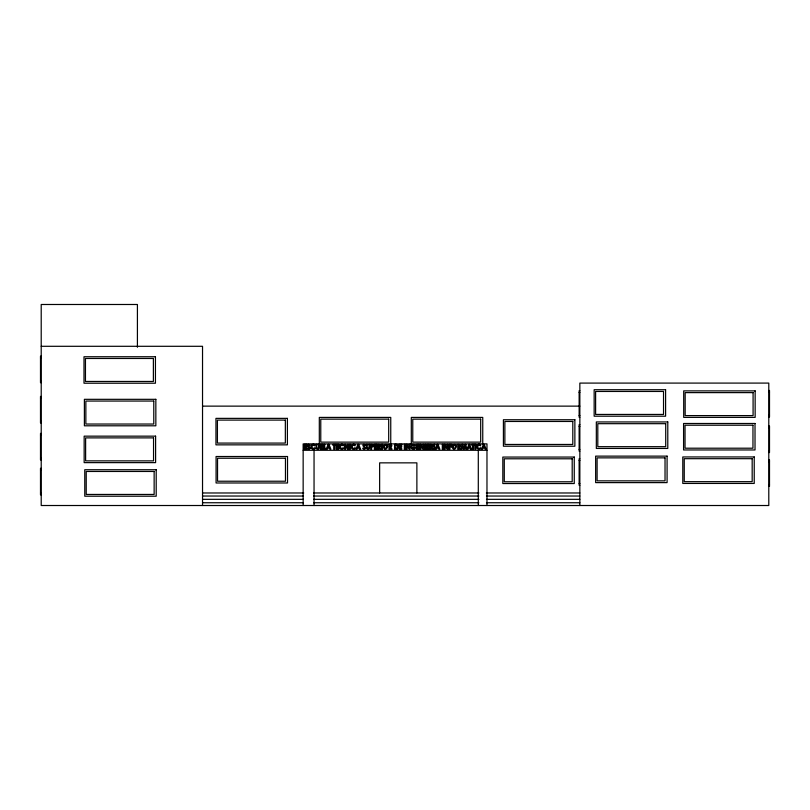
<?xml version="1.0" encoding="UTF-8"?>
<svg xmlns="http://www.w3.org/2000/svg" width="810" height="810" viewBox="0 0 810 810"><rect width="100%" height="100%" fill="white"/><g stroke="black" fill="none" stroke-linecap="round" stroke-linejoin="round"><path stroke-width="1.21" d="M397.609 448.618C399.553 446.583 397.163 443.414 394.561 444.447L394.561 449.145L397.609 448.618A1.772 1.772 0 0 1 396.414 449.125M313.035 444.346L311.567 445.044A2.268 2.268 0 0 0 310.939 446.128C310.108 448.7 313.784 450.411 315.404 448.365L314.796 447.727C311.131 450.816 311.131 442.766 314.796 445.865L314.989 444.872L313.035 444.346A2.693 2.693 0 0 1 314.493 444.568M341.466 444.346L339.998 445.044A2.268 2.268 0 0 0 339.37 446.128C338.539 448.7 342.215 450.411 343.835 448.365L343.227 447.727C339.562 450.816 339.562 442.766 343.227 445.865L343.42 444.872L341.466 444.346A2.693 2.693 0 0 1 342.924 444.568M353.251 444.346L351.783 445.044A2.268 2.268 0 0 0 351.165 446.128C350.325 448.7 354.01 450.411 355.62 448.365L355.013 447.727C351.348 450.816 351.348 442.766 355.013 445.865L355.215 444.872L353.251 444.346A2.693 2.693 0 0 1 354.709 444.568M478.771 444.346L477.303 445.044A2.268 2.268 0 0 0 476.675 446.128C475.834 448.7 479.52 450.411 481.14 448.365L480.533 447.727C476.857 450.816 476.867 442.766 480.533 445.865L480.725 444.872L478.771 444.346A2.693 2.693 0 0 1 480.229 444.568M41.209 346.295L202.53 346.295L202.53 505.511M41.209 356.177L40.5 356.177L40.5 382.664L41.209 382.664M40.5 357.909L41.209 357.909M40.5 380.892L41.209 380.892M768.791 390.491L769.5 390.491L769.5 416.968L768.791 416.968M579.849 390.744L579.14 390.744L579.14 417.231L579.849 417.231M768.791 392.222L769.5 392.222M579.14 392.475L579.849 392.475M41.209 396.454L40.5 396.454L40.5 422.931L41.209 422.931M40.5 398.186L41.209 398.186M202.53 406.134L579.849 406.134M768.791 415.206L769.5 415.206M579.14 415.469L579.849 415.469M40.5 421.17L41.209 421.17M579.849 424.653L579.14 424.653L579.14 451.14L579.849 451.14M768.791 426.05L769.5 426.05L769.5 452.537L768.791 452.537M579.14 426.384L579.849 426.384M768.791 427.781L769.5 427.781M41.209 433.431L40.5 433.431L40.5 459.918L41.209 459.918M40.5 435.162L41.209 435.162M579.14 449.368L579.849 449.368M303.153 450.279L486.972 450.279M768.791 450.765L769.5 450.765M40.5 458.146L41.209 458.146M579.849 458.784L579.14 458.784L579.14 485.261L579.849 485.261M768.791 459.867L769.5 459.867L769.5 486.354L768.791 486.354M579.14 460.505L579.849 460.505M768.791 461.599L769.5 461.599M41.209 468.342L40.5 468.342L40.5 494.819L41.209 494.819M40.5 470.063L41.209 470.063M579.14 483.499L579.849 483.499M768.791 484.582L769.5 484.582M202.53 492.976L303.73 492.976M313.581 492.976L478.892 492.976M486.354 492.976L579.849 492.976M40.5 493.057L41.209 493.057M202.53 496.034L303.487 496.034M313.581 496.034L478.892 496.034M486.466 496.034L579.849 496.034M202.53 499.335L303.487 499.335M313.581 499.335L478.892 499.335M486.466 499.335L579.849 499.335M202.53 502.747L303.487 502.747M313.581 502.747L478.892 502.747M486.466 502.747L579.849 502.747M579.849 505.511L579.849 383.089L768.791 383.089L768.791 505.511L41.209 505.511L41.209 304.489L137.416 304.489L137.416 347.267M486.972 505.511L486.972 443.89L303.153 443.89L303.153 505.511M482.75 443.89L482.75 417.413L411.308 417.413L411.308 443.89M478.295 450.279L478.295 505.511M416.877 492.976L416.877 462.854L379.637 462.854L379.637 492.976M390.754 443.89L390.754 417.413L319.312 417.413L319.312 443.89M314.047 450.279L314.047 505.511M397.791 445.257A2.43 2.43 0 0 1 398.206 446.148M319.363 447.252L318.968 448.77A1.417 1.417 0 0 1 318.138 449.236L316.882 449.034L316.214 447.97L316.173 444.447L317.075 444.447C315.424 449.621 320.092 449.469 318.462 444.447L319.363 444.447L319.363 447.252M369.664 447.252L369.279 448.77A1.417 1.417 0 0 1 368.439 449.236L367.183 449.034L366.525 447.97L366.484 444.447L367.375 444.447C365.725 449.621 370.403 449.469 368.773 444.447L369.664 444.447L369.664 447.252M383.201 446.462C385.023 454.511 391.797 442.361 384.142 444.832A2.41 2.41 0 0 0 383.201 446.462M451.98 446.462C453.802 454.511 460.576 442.361 452.922 444.832A2.41 2.41 0 0 0 451.98 446.462M384.112 446.472C386.34 452.496 388.476 441.875 384.112 446.472M452.891 446.472C455.119 452.496 457.255 441.875 452.891 446.472M410.893 446.32L411.369 448.325A2.298 2.298 0 0 0 412.098 448.953L414.042 449.196A2.106 2.106 0 0 0 415.054 448.618L415.56 447.849A2.268 2.268 0 0 0 415.743 446.958L413.373 446.766L413.373 447.606L414.73 447.606C412.897 450.471 409.981 445.328 413.383 445.206A1.792 1.792 0 0 1 414.467 445.561L415.408 445.206L412.817 444.376L410.893 446.32M310.24 447.93L309.38 449.175L307.921 449.024L307.284 448.244L309.359 447.97L307.557 445.854A1.114 1.114 0 0 1 307.598 445.065L307.871 444.68A1.255 1.255 0 0 1 308.529 444.346L310.159 445.085L308.377 445.49L310.24 447.93M365.654 447.93L364.794 449.175L363.336 449.024L362.698 448.244L364.773 447.97L362.971 445.854A1.114 1.114 0 0 1 363.012 445.065L363.295 444.68A1.255 1.255 0 0 1 363.953 444.346L365.573 445.085L363.801 445.49L365.654 447.93M397.386 446.837L396.758 448.132L395.442 448.274C393.619 445.399 397.183 444.204 397.386 446.837M372.63 445.804C371.527 447.505 371.405 444.082 372.63 445.804M380.639 445.814L379.748 447.059L380.862 449.145L379.88 449.145L378.817 447.16L378.736 449.145L377.845 449.145L377.845 444.447L379.9 444.579L380.639 445.814M391.777 445.814L390.886 447.059L392 449.145L391.017 449.145L389.954 447.16L389.873 449.145L388.982 449.145L388.982 444.447L391.038 444.579L391.777 445.814M432.915 445.814L432.024 447.059L433.137 449.145L432.155 449.145L431.102 447.16L431.011 449.145L430.12 449.145L430.12 444.447L432.175 444.579L432.915 445.814M460.556 445.814L459.665 447.059L460.779 449.145L459.796 449.145L458.743 447.16L458.652 449.145L457.761 449.145L457.761 444.447L459.817 444.579L460.556 445.814M373.501 445.814L372.934 446.907L371.598 447.16L371.598 449.145L370.707 449.145L370.707 444.447L372.762 444.589L373.501 445.814M461.953 444.447L461.143 449.145L462.014 449.145L462.53 446.178L463.522 449.145L464.312 449.145L465.315 446.178L465.821 449.145L466.681 449.145L465.892 444.447L465.021 444.447L463.917 447.727L462.834 444.447L461.953 444.447M379.768 445.794C378.574 447.515 378.634 444.093 379.768 445.794M390.906 445.794C389.711 447.515 389.772 444.093 390.906 445.794M432.044 445.794C430.849 447.515 430.91 444.093 432.044 445.794M459.685 445.794C458.49 447.515 458.551 444.093 459.685 445.794M328.121 444.447L326.308 449.145L327.24 449.145L327.625 448.183L329.538 448.183L329.913 449.145L330.844 449.145L329.032 444.447L328.121 444.447M357.858 444.447L356.046 449.145L356.977 449.145L357.362 448.183L359.275 448.183L359.65 449.145L360.582 449.145L358.769 444.447L357.858 444.447M437.127 444.447L435.314 449.145L436.246 449.145L436.63 448.183L438.544 448.183L438.919 449.145L439.85 449.145L438.038 444.447L437.127 444.447M468.838 444.447L467.016 449.145L467.947 449.145L468.332 448.183L470.256 448.183L470.62 449.145L471.552 449.145L469.739 444.447L468.838 444.447M483.378 444.447L481.555 449.145L482.487 449.145L482.871 448.183L484.795 448.183L485.16 449.145L486.091 449.145L484.279 444.447L483.378 444.447M328.587 445.692L327.949 447.302L329.214 447.302L328.587 445.692M358.324 445.692L357.686 447.302L358.951 447.302L358.324 445.692M437.592 445.692L436.954 447.302L438.22 447.302L437.592 445.692M469.294 445.692L468.666 447.302L469.921 447.302L469.294 445.692M483.833 445.692L483.205 447.302L484.461 447.302L483.833 445.692M155.439 356.744L83.997 356.744L83.997 383.221L155.439 383.221L155.439 356.744M153.384 358.476L85.455 358.476L85.455 381.459L153.384 381.459L153.384 358.476M665.597 389.721L594.155 389.721L594.155 416.198L665.597 416.198L665.597 389.721M755.153 390.886L683.701 390.886L683.701 417.373L755.153 417.373L755.153 390.886M663.532 391.453L595.613 391.453L595.613 414.436L663.532 414.436L663.532 391.453M753.087 392.617L685.169 392.617L685.169 415.601L753.087 415.601L753.087 392.617M155.844 399.32L84.392 399.32L84.392 425.797L155.844 425.797L155.844 399.32M153.778 401.051L85.86 401.051L85.86 424.035L153.778 424.035L153.778 401.051M287.398 418.365L215.956 418.365L215.956 444.852L287.398 444.852L287.398 418.365M388.689 419.145L320.77 419.145L320.77 442.128L388.689 442.128L388.689 419.145M480.684 419.145L412.766 419.145L412.766 442.128L480.684 442.128L480.684 419.145M574.867 419.742L503.415 419.742L503.415 446.219L574.867 446.219L574.867 419.742M285.343 420.096L217.414 420.096L217.414 443.08L285.343 443.08L285.343 420.096M572.802 421.463L504.873 421.463L504.873 444.457L572.802 444.457L572.802 421.463M667.784 421.949L596.332 421.949L596.332 448.436L667.784 448.436L667.784 421.949M755.021 423.488L683.579 423.488L683.579 449.965L755.021 449.965L755.021 423.488M665.719 423.681L597.8 423.681L597.8 446.675L665.719 446.675L665.719 423.681M752.956 425.22L685.037 425.22L685.037 448.203L752.956 448.203L752.956 425.22M155.601 436.155L84.159 436.155L84.159 462.632L155.601 462.632L155.601 436.155M153.546 437.886L85.617 437.886L85.617 460.87L153.546 460.87L153.546 437.886M306.848 444.447L304.287 444.447L304.287 449.145L306.848 449.145L306.848 448.274L305.178 448.274L305.178 447.029L306.848 447.029L306.848 446.168L305.178 446.168L305.178 445.318L306.848 445.318L306.848 444.447M322.967 444.447L320.406 444.447L320.406 449.145L322.967 449.145L322.967 448.274L321.286 448.274L321.286 447.029L322.967 447.029L322.967 446.168L321.286 446.168L321.286 445.318L322.967 445.318L322.967 444.447M324.699 444.447L323.808 444.447L323.808 449.145L326.005 449.145L326.005 448.294L324.699 448.294L324.699 444.447M335.502 444.447L332.9 444.447L332.9 445.328L333.74 445.328L333.74 449.145L334.651 449.145L334.651 445.328L335.502 445.328L335.502 444.447M338.691 444.447L336.12 444.447L336.12 449.145L338.691 449.145L338.691 448.274L337.011 448.274L337.011 447.029L338.691 447.029L338.691 446.168L337.011 446.168L337.011 445.318L338.691 445.318L338.691 444.447M345.495 444.447L344.635 444.447L344.635 449.145L345.536 449.145L345.536 446.067L347.551 449.145L348.411 449.145L348.411 444.447L347.51 444.447L347.51 447.545L345.495 444.447M350.305 444.447L349.414 444.447L349.414 449.145L350.305 449.145L350.305 444.447M376.944 444.447L374.382 444.447L374.382 449.145L376.944 449.145L376.944 448.274L375.273 448.274L375.273 447.029L376.944 447.029L376.944 446.168L375.273 446.168L375.273 445.318L376.944 445.318L376.944 444.447M382.411 444.447L381.52 444.447L381.52 449.145L382.411 449.145L382.411 444.447M401.709 444.447L399.148 444.447L399.148 449.145L401.709 449.145L401.709 448.274L400.039 448.274L400.039 447.029L401.709 447.029L401.709 446.168L400.039 446.168L400.039 445.318L401.709 445.318L401.709 444.447M405.202 444.447L404.322 444.447L404.322 449.145L405.202 449.145L405.202 444.447M407.076 444.447L406.215 444.447L406.215 449.145L407.116 449.145L407.116 446.067L409.121 449.145L409.992 449.145L409.992 444.447L409.091 444.447L409.091 447.545L407.076 444.447M419.134 444.447L416.563 444.447L416.563 449.145L419.134 449.145L419.134 448.274L417.454 448.274L417.454 447.029L419.134 447.029L419.134 446.168L417.454 446.168L417.454 445.318L419.134 445.318L419.134 444.447M420.835 444.447L419.975 444.447L419.975 449.145L420.866 449.145L420.866 446.067L422.881 449.145L423.741 449.145L423.741 444.447L422.85 444.447L422.85 447.545L420.835 444.447M425.645 444.447L424.754 444.447L424.754 449.145L425.645 449.145L425.645 444.447M429.219 444.447L426.657 444.447L426.657 449.145L429.219 449.145L429.219 448.274L427.548 448.274L427.548 447.029L429.219 447.029L429.219 446.168L427.548 446.168L427.548 445.318L429.219 445.318L429.219 444.447M434.686 444.447L433.796 444.447L433.796 449.145L434.686 449.145L434.686 444.447M443.202 444.447L442.311 444.447L442.311 449.145L443.202 449.145L443.202 444.447M445.065 444.447L444.214 444.447L444.214 449.145L445.105 449.145L445.105 446.067L447.12 449.145L447.981 449.145L447.981 444.447L447.079 444.447L447.079 447.545L445.065 444.447M451.403 444.447L449.064 444.447L449.064 449.145L449.955 449.145L449.955 447.029L451.403 447.029L451.403 446.168L449.955 446.168L449.955 445.318L451.403 445.318L451.403 444.447M474.376 444.447L471.784 444.447L471.784 445.328L472.615 445.328L472.615 449.145L473.526 449.145L473.526 445.328L474.376 445.328L474.376 444.447M475.824 444.447L474.933 444.447L474.933 449.145L475.824 449.145L475.824 444.447M667.086 456.131L595.644 456.131L595.644 482.618L667.086 482.618L667.086 456.131M287.52 456.506L216.078 456.506L216.078 482.983L287.52 482.983L287.52 456.506M754.231 456.951L682.789 456.951L682.789 483.438L754.231 483.438L754.231 456.951M574.26 457.063L502.818 457.063L502.818 483.54L574.26 483.54L574.26 457.063M665.03 457.863L597.102 457.863L597.102 480.856L665.03 480.856L665.03 457.863M285.464 458.237L217.536 458.237L217.536 481.221L285.464 481.221L285.464 458.237M752.176 458.683L684.247 458.683L684.247 481.666L752.176 481.666L752.176 458.683M572.194 458.794L504.276 458.794L504.276 481.778L572.194 481.778L572.194 458.794M156.208 469.729L84.766 469.729L84.766 496.206L156.208 496.206L156.208 469.729M154.143 471.46L86.224 471.46L86.224 494.444L154.143 494.444L154.143 471.46"/></g></svg>
